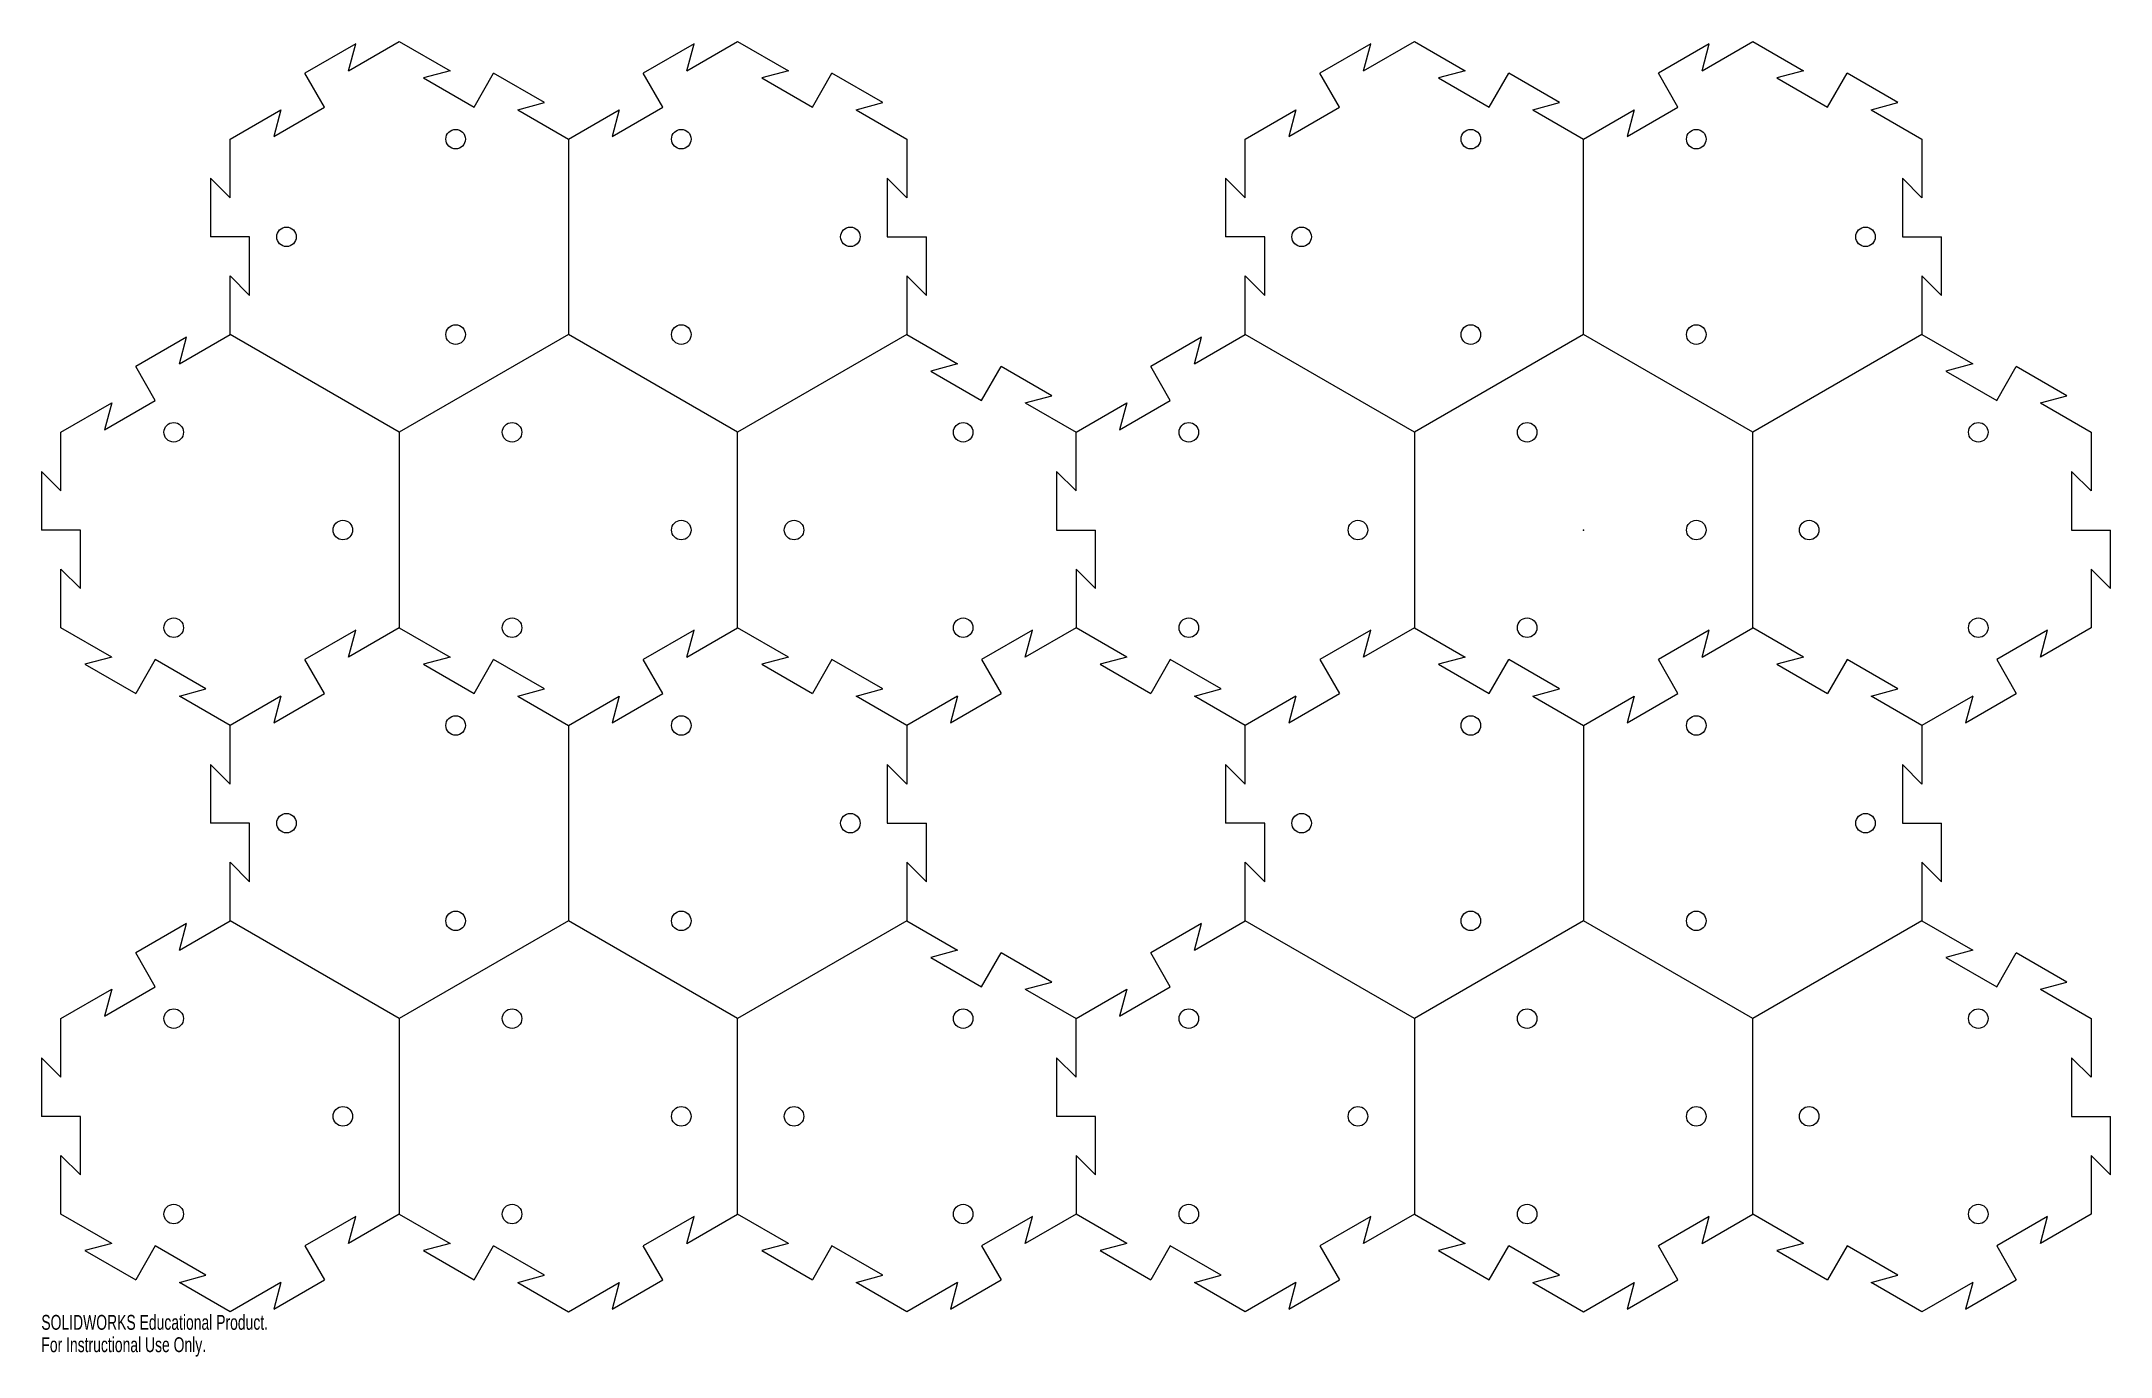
# Model space of a CAD drawing. Header units: inches. Extents: x -19.7 to 6.7, y -10.6 to 6.2.
import ezdxf

# ---------------------------------------------------------------- set-up
doc = ezdxf.new("R2010")
doc.units = ezdxf.units.IN
doc.header["$MEASUREMENT"] = 0
doc.header["$PDSIZE"] = -1
doc.styles.add('SLDTEXTSTYLE0', font='TXT', dxfattribs={"width": 0.7})

msp = doc.modelspace()

# ---------------------------------------------------------------- linework, layer by layer
at = {"color": 7, "linetype": 'Continuous', "lineweight": 25}
for p, q in [((-15.713, 6.217), (-16.363, 5.842)), ((-15.805, 5.875), (-15.155, 6.25)), ((-15.805, 5.875), (-15.713, 6.217)), ((-15.155, 6.25), (-14.506, 5.875)), ((-11.383, 6.217), (-12.033, 5.842)), ((-11.475, 5.875), (-10.825, 6.25)), ((-11.475, 5.875), (-11.383, 6.217)), ((-10.825, 6.25), (-10.176, 5.875)), ((-2.723, 6.217), (-3.373, 5.842)), ((-2.815, 5.875), (-2.165, 6.25)), ((-2.815, 5.875), (-2.723, 6.217)), ((-2.165, 6.25), (-1.516, 5.875)), ((1.607, 6.217), (0.958, 5.842)), ((1.516, 5.875), (2.165, 6.25)), ((1.516, 5.875), (1.607, 6.217)), ((2.165, 6.25), (2.815, 5.875)), ((-16.113, 5.408), (-16.363, 5.842)), ((-14.506, 5.875), (-14.847, 5.783)), ((-14.198, 5.408), (-13.948, 5.842)), ((-13.298, 5.467), (-13.948, 5.842)), ((-11.783, 5.408), (-12.033, 5.842)), ((-10.176, 5.875), (-10.517, 5.783)), ((-9.868, 5.408), (-9.618, 5.842)), ((-8.968, 5.467), (-9.618, 5.842)), ((-3.123, 5.408), (-3.373, 5.842)), ((-1.516, 5.875), (-1.857, 5.783)), ((-1.208, 5.408), (-0.958, 5.842)), ((-0.308, 5.467), (-0.958, 5.842)), ((1.208, 5.408), (0.958, 5.842)), ((2.815, 5.875), (2.473, 5.783)), ((3.123, 5.408), (3.373, 5.842)), ((4.022, 5.467), (3.373, 5.842)), ((-14.847, 5.783), (-14.198, 5.408)), ((-10.517, 5.783), (-9.868, 5.408)), ((-1.857, 5.783), (-1.208, 5.408)), ((2.473, 5.783), (3.123, 5.408)), ((-17.321, 5), (-16.671, 5.375)), ((-16.762, 5.033), (-16.113, 5.408)), ((-16.671, 5.375), (-16.762, 5.033)), ((-13.64, 5.375), (-13.298, 5.467)), ((-13.64, 5.375), (-12.99, 5)), ((-12.99, 5), (-12.341, 5.375)), ((-12.432, 5.033), (-11.783, 5.408)), ((-12.341, 5.375), (-12.432, 5.033)), ((-9.31, 5.375), (-8.968, 5.467)), ((-9.31, 5.375), (-8.66, 5)), ((-4.33, 5), (-3.681, 5.375)), ((-3.772, 5.033), (-3.123, 5.408)), ((-3.681, 5.375), (-3.772, 5.033)), ((-0.65, 5.375), (-0.308, 5.467)), ((-0.65, 5.375), (0, 5)), ((0, 5), (0.65, 5.375)), ((0.558, 5.033), (1.208, 5.408)), ((0.65, 5.375), (0.558, 5.033)), ((3.681, 5.375), (4.022, 5.467)), ((3.681, 5.375), (4.33, 5)), ((-17.321, 4.25), (-17.321, 5)), ((-12.99, 5), (-12.99, 2.5)), ((-8.66, 5), (-8.66, 4.25)), ((-4.33, 4.25), (-4.33, 5)), ((0, 2.5), (0, 5)), ((4.33, 5), (4.33, 4.25)), ((-17.571, 4.5), (-17.571, 3.75)), ((-17.321, 4.25), (-17.571, 4.5)), ((-8.66, 4.25), (-8.91, 4.5)), ((-8.91, 4.5), (-8.91, 3.75)), ((-4.58, 4.5), (-4.58, 3.75)), ((-4.33, 4.25), (-4.58, 4.5)), ((4.33, 4.25), (4.08, 4.5)), ((4.08, 4.5), (4.08, 3.75)), ((-17.071, 3.75), (-17.571, 3.75)), ((-17.071, 3), (-17.071, 3.75)), ((-8.91, 3.75), (-8.41, 3.75)), ((-8.41, 3), (-8.41, 3.75)), ((-4.08, 3.75), (-4.58, 3.75)), ((-4.08, 3), (-4.08, 3.75)), ((4.08, 3.75), (4.58, 3.75)), ((4.58, 3), (4.58, 3.75)), ((-17.321, 3.25), (-17.071, 3)), ((-17.321, 2.5), (-17.321, 3.25)), ((-8.66, 3.25), (-8.41, 3)), ((-8.66, 3.25), (-8.66, 2.5)), ((-4.33, 2.5), (-4.33, 3.25)), ((-4.33, 3.25), (-4.08, 3)), ((4.33, 3.25), (4.58, 3)), ((4.33, 3.25), (4.33, 2.5)), ((-17.879, 2.467), (-18.528, 2.092)), ((-17.97, 2.125), (-17.321, 2.5)), ((-17.97, 2.125), (-17.879, 2.467)), ((-15.155, 1.25), (-17.321, 2.5)), ((-12.99, 2.5), (-15.155, 1.25)), ((-10.825, 1.25), (-12.99, 2.5)), ((-8.66, 2.5), (-10.825, 1.25)), ((-8.66, 2.5), (-8.011, 2.125)), ((-4.888, 2.467), (-5.538, 2.092)), ((-4.98, 2.125), (-4.33, 2.5)), ((-4.98, 2.125), (-4.888, 2.467)), ((-2.165, 1.25), (-4.33, 2.5)), ((0, 2.5), (-2.165, 1.25)), ((2.165, 1.25), (0, 2.5)), ((4.33, 2.5), (2.165, 1.25)), ((4.33, 2.5), (4.98, 2.125)), ((-8.011, 2.125), (-8.352, 2.033)), ((4.98, 2.125), (4.638, 2.033)), ((-18.278, 1.658), (-18.528, 2.092)), ((-8.352, 2.033), (-7.703, 1.658)), ((-7.703, 1.658), (-7.453, 2.092)), ((-6.803, 1.717), (-7.453, 2.092)), ((-5.288, 1.658), (-5.538, 2.092)), ((4.638, 2.033), (5.288, 1.658)), ((5.288, 1.658), (5.538, 2.092)), ((6.187, 1.717), (5.538, 2.092)), ((-19.486, 1.25), (-18.836, 1.625)), ((-18.928, 1.283), (-18.278, 1.658)), ((-18.836, 1.625), (-18.928, 1.283)), ((-7.145, 1.625), (-6.803, 1.717)), ((-7.145, 1.625), (-6.495, 1.25)), ((-6.495, 1.25), (-5.846, 1.625)), ((-5.937, 1.283), (-5.288, 1.658)), ((-5.846, 1.625), (-5.937, 1.283)), ((5.846, 1.625), (6.187, 1.717)), ((5.846, 1.625), (6.495, 1.25)), ((-19.486, 0.5), (-19.486, 1.25)), ((-15.155, 1.25), (-15.155, -1.25)), ((-10.825, -1.25), (-10.825, 1.25)), ((-6.495, 0.5), (-6.495, 1.25)), ((-2.165, 1.25), (-2.165, -1.25)), ((2.165, -1.25), (2.165, 1.25)), ((6.495, 1.25), (6.495, 0.5)), ((-19.736, 0.75), (-19.736, 0)), ((-19.486, 0.5), (-19.736, 0.75)), ((-6.495, 0.5), (-6.745, 0.75)), ((-6.745, 0.75), (-6.745, 0)), ((6.495, 0.5), (6.245, 0.75)), ((6.245, 0.75), (6.245, 0)), ((-19.236, 0), (-19.736, 0)), ((-19.236, -0.75), (-19.236, 0)), ((-6.745, 0), (-6.245, 0)), ((-6.245, -0.75), (-6.245, 0)), ((6.245, 0), (6.745, 0)), ((6.745, -0.75), (6.745, 0)), ((-19.486, -0.5), (-19.236, -0.75)), ((-19.486, -1.25), (-19.486, -0.5)), ((-6.495, -0.5), (-6.245, -0.75)), ((-6.495, -0.5), (-6.495, -1.25)), ((6.495, -0.5), (6.495, -1.25)), ((6.495, -0.5), (6.745, -0.75)), ((-18.836, -1.625), (-19.486, -1.25)), ((-15.713, -1.283), (-16.363, -1.658)), ((-15.155, -1.25), (-15.805, -1.625)), ((-15.805, -1.625), (-15.713, -1.283)), ((-15.155, -1.25), (-14.506, -1.625)), ((-11.383, -1.283), (-12.033, -1.658)), ((-11.475, -1.625), (-10.825, -1.25)), ((-11.475, -1.625), (-11.383, -1.283)), ((-10.176, -1.625), (-10.825, -1.25)), ((-7.053, -1.283), (-7.703, -1.658)), ((-6.495, -1.25), (-7.145, -1.625)), ((-7.145, -1.625), (-7.053, -1.283)), ((-5.846, -1.625), (-6.495, -1.25)), ((-2.723, -1.283), (-3.373, -1.658)), ((-2.165, -1.25), (-2.815, -1.625)), ((-2.815, -1.625), (-2.723, -1.283)), ((-2.165, -1.25), (-1.516, -1.625)), ((1.607, -1.283), (0.958, -1.658)), ((1.516, -1.625), (2.165, -1.25)), ((1.516, -1.625), (1.607, -1.283)), ((2.815, -1.625), (2.165, -1.25)), ((5.937, -1.283), (5.288, -1.658)), ((6.495, -1.25), (5.846, -1.625)), ((5.846, -1.625), (5.937, -1.283)), ((-18.836, -1.625), (-19.178, -1.717)), ((-19.178, -1.717), (-18.528, -2.092)), ((-18.278, -1.658), (-18.528, -2.092)), ((-17.629, -2.033), (-18.278, -1.658)), ((-16.113, -2.092), (-16.363, -1.658)), ((-14.506, -1.625), (-14.847, -1.717)), ((-14.847, -1.717), (-14.198, -2.092)), ((-14.198, -2.092), (-13.948, -1.658)), ((-13.298, -2.033), (-13.948, -1.658)), ((-11.783, -2.092), (-12.033, -1.658)), ((-10.176, -1.625), (-10.517, -1.717)), ((-10.517, -1.717), (-9.868, -2.092)), ((-9.618, -1.658), (-9.868, -2.092)), ((-8.968, -2.033), (-9.618, -1.658)), ((-7.703, -1.658), (-7.453, -2.092)), ((-5.846, -1.625), (-6.187, -1.717)), ((-6.187, -1.717), (-5.538, -2.092)), ((-5.288, -1.658), (-5.538, -2.092)), ((-4.638, -2.033), (-5.288, -1.658)), ((-3.373, -1.658), (-3.123, -2.092)), ((-1.516, -1.625), (-1.857, -1.717)), ((-1.857, -1.717), (-1.208, -2.092)), ((-1.208, -2.092), (-0.958, -1.658)), ((-0.308, -2.033), (-0.958, -1.658)), ((1.208, -2.092), (0.958, -1.658)), ((2.815, -1.625), (2.473, -1.717)), ((2.473, -1.717), (3.123, -2.092)), ((3.373, -1.658), (3.123, -2.092)), ((4.022, -2.033), (3.373, -1.658)), ((5.288, -1.658), (5.538, -2.092)), ((-17.97, -2.125), (-17.629, -2.033)), ((-16.762, -2.467), (-16.113, -2.092)), ((-13.64, -2.125), (-13.298, -2.033)), ((-12.432, -2.467), (-11.783, -2.092)), ((-9.31, -2.125), (-8.968, -2.033)), ((-8.102, -2.467), (-7.453, -2.092)), ((-4.98, -2.125), (-4.638, -2.033)), ((-3.772, -2.467), (-3.123, -2.092)), ((-0.65, -2.125), (-0.308, -2.033)), ((0.558, -2.467), (1.208, -2.092)), ((3.681, -2.125), (4.022, -2.033)), ((4.888, -2.467), (5.538, -2.092)), ((-17.321, -2.5), (-17.97, -2.125)), ((-16.671, -2.125), (-17.321, -2.5)), ((-16.671, -2.125), (-16.762, -2.467)), ((-13.64, -2.125), (-12.99, -2.5)), ((-12.99, -2.5), (-12.341, -2.125)), ((-12.341, -2.125), (-12.432, -2.467)), ((-8.66, -2.5), (-9.31, -2.125)), ((-8.011, -2.125), (-8.66, -2.5)), ((-8.011, -2.125), (-8.102, -2.467)), ((-4.33, -2.5), (-4.98, -2.125)), ((-3.681, -2.125), (-4.33, -2.5)), ((-3.681, -2.125), (-3.772, -2.467)), ((-0.65, -2.125), (0, -2.5)), ((0, -2.5), (0.65, -2.125)), ((0.65, -2.125), (0.558, -2.467)), ((4.33, -2.5), (3.681, -2.125)), ((4.98, -2.125), (4.33, -2.5)), ((4.98, -2.125), (4.888, -2.467)), ((-17.321, -3.25), (-17.321, -2.5)), ((-12.99, -2.5), (-12.99, -5)), ((-8.66, -2.5), (-8.66, -3.25)), ((-4.33, -3.25), (-4.33, -2.5)), ((0, -2.5), (0, -5)), ((4.33, -2.5), (4.33, -3.25)), ((-17.571, -3), (-17.571, -3.75)), ((-17.321, -3.25), (-17.571, -3)), ((-8.66, -3.25), (-8.91, -3)), ((-8.91, -3), (-8.91, -3.75)), ((-4.58, -3), (-4.58, -3.75)), ((-4.33, -3.25), (-4.58, -3)), ((4.33, -3.25), (4.08, -3)), ((4.08, -3), (4.08, -3.75)), ((-17.071, -3.75), (-17.571, -3.75)), ((-17.071, -4.5), (-17.071, -3.75)), ((-8.91, -3.75), (-8.41, -3.75)), ((-8.41, -4.5), (-8.41, -3.75)), ((-4.08, -3.75), (-4.58, -3.75)), ((-4.08, -4.5), (-4.08, -3.75)), ((4.08, -3.75), (4.58, -3.75)), ((4.58, -4.5), (4.58, -3.75)), ((-17.321, -4.25), (-17.071, -4.5)), ((-17.321, -5), (-17.321, -4.25)), ((-8.66, -4.25), (-8.41, -4.5)), ((-8.66, -4.25), (-8.66, -5)), ((-4.33, -4.25), (-4.08, -4.5)), ((-4.33, -5), (-4.33, -4.25)), ((4.33, -4.25), (4.58, -4.5)), ((4.33, -4.25), (4.33, -5)), ((-17.97, -5.375), (-17.321, -5)), ((-15.155, -6.25), (-17.321, -5)), ((-12.99, -5), (-15.155, -6.25)), ((-10.825, -6.25), (-12.99, -5)), ((-8.66, -5), (-10.825, -6.25)), ((-8.66, -5), (-8.011, -5.375)), ((-4.98, -5.375), (-4.33, -5)), ((-2.165, -6.25), (-4.33, -5)), ((0, -5), (-2.165, -6.25)), ((2.165, -6.25), (0, -5)), ((4.33, -5), (2.165, -6.25)), ((4.33, -5), (4.98, -5.375)), ((-17.879, -5.033), (-18.528, -5.408)), ((-17.97, -5.375), (-17.879, -5.033)), ((-4.888, -5.033), (-5.538, -5.408)), ((-4.98, -5.375), (-4.888, -5.033)), ((-18.278, -5.842), (-18.528, -5.408)), ((-8.011, -5.375), (-8.352, -5.467)), ((-8.352, -5.467), (-7.703, -5.842)), ((-7.703, -5.842), (-7.453, -5.408)), ((-6.803, -5.783), (-7.453, -5.408)), ((-5.288, -5.842), (-5.538, -5.408)), ((4.98, -5.375), (4.638, -5.467)), ((4.638, -5.467), (5.288, -5.842)), ((5.288, -5.842), (5.538, -5.408)), ((6.187, -5.783), (5.538, -5.408)), ((-7.145, -5.875), (-6.803, -5.783)), ((5.846, -5.875), (6.187, -5.783)), ((-19.486, -6.25), (-18.836, -5.875)), ((-18.928, -6.217), (-18.278, -5.842)), ((-18.836, -5.875), (-18.928, -6.217)), ((-7.145, -5.875), (-6.495, -6.25)), ((-6.495, -6.25), (-5.846, -5.875)), ((-5.937, -6.217), (-5.288, -5.842)), ((-5.846, -5.875), (-5.937, -6.217)), ((5.846, -5.875), (6.495, -6.25)), ((-19.486, -7), (-19.486, -6.25)), ((-15.155, -6.25), (-15.155, -8.75)), ((-10.825, -8.75), (-10.825, -6.25)), ((-6.495, -7), (-6.495, -6.25)), ((-2.165, -6.25), (-2.165, -8.75)), ((2.165, -8.75), (2.165, -6.25)), ((6.495, -6.25), (6.495, -7)), ((-19.736, -6.75), (-19.736, -7.5)), ((-19.486, -7), (-19.736, -6.75)), ((-6.495, -7), (-6.745, -6.75)), ((-6.745, -6.75), (-6.745, -7.5)), ((6.495, -7), (6.245, -6.75)), ((6.245, -6.75), (6.245, -7.5)), ((-19.236, -7.5), (-19.736, -7.5)), ((-19.236, -8.25), (-19.236, -7.5)), ((-6.245, -7.5), (-6.745, -7.5)), ((-6.245, -8.25), (-6.245, -7.5)), ((6.245, -7.5), (6.745, -7.5)), ((6.745, -8.25), (6.745, -7.5)), ((-19.486, -8), (-19.236, -8.25)), ((-19.486, -8.75), (-19.486, -8)), ((-6.495, -8), (-6.245, -8.25)), ((-6.495, -8), (-6.495, -8.75)), ((6.495, -8), (6.745, -8.25)), ((6.495, -8), (6.495, -8.75)), ((-18.836, -9.125), (-19.486, -8.75)), ((-15.713, -8.783), (-16.363, -9.158)), ((-15.155, -8.75), (-15.805, -9.125)), ((-15.805, -9.125), (-15.713, -8.783)), ((-15.155, -8.75), (-14.506, -9.125)), ((-11.383, -8.783), (-12.033, -9.158)), ((-11.475, -9.125), (-10.825, -8.75)), ((-11.475, -9.125), (-11.383, -8.783)), ((-10.176, -9.125), (-10.825, -8.75)), ((-7.053, -8.783), (-7.703, -9.158)), ((-6.495, -8.75), (-7.145, -9.125)), ((-7.145, -9.125), (-7.053, -8.783)), ((-5.846, -9.125), (-6.495, -8.75)), ((-2.723, -8.783), (-3.373, -9.158)), ((-2.165, -8.75), (-2.815, -9.125)), ((-2.815, -9.125), (-2.723, -8.783)), ((-2.165, -8.75), (-1.516, -9.125)), ((1.607, -8.783), (0.958, -9.158)), ((1.516, -9.125), (2.165, -8.75)), ((1.516, -9.125), (1.607, -8.783)), ((2.815, -9.125), (2.165, -8.75)), ((5.937, -8.783), (5.288, -9.158)), ((6.495, -8.75), (5.846, -9.125)), ((5.846, -9.125), (5.937, -8.783)), ((-18.836, -9.125), (-19.178, -9.217)), ((-19.178, -9.217), (-18.528, -9.592)), ((-18.278, -9.158), (-18.528, -9.592)), ((-17.629, -9.533), (-18.278, -9.158)), ((-16.363, -9.158), (-16.113, -9.592)), ((-14.506, -9.125), (-14.847, -9.217)), ((-14.847, -9.217), (-14.198, -9.592)), ((-14.198, -9.592), (-13.948, -9.158)), ((-13.298, -9.533), (-13.948, -9.158)), ((-11.783, -9.592), (-12.033, -9.158)), ((-10.176, -9.125), (-10.517, -9.217)), ((-10.517, -9.217), (-9.868, -9.592)), ((-9.618, -9.158), (-9.868, -9.592)), ((-8.968, -9.533), (-9.618, -9.158)), ((-7.703, -9.158), (-7.453, -9.592)), ((-5.846, -9.125), (-6.187, -9.217)), ((-6.187, -9.217), (-5.538, -9.592)), ((-5.288, -9.158), (-5.538, -9.592)), ((-4.638, -9.533), (-5.288, -9.158)), ((-3.373, -9.158), (-3.123, -9.592)), ((-1.516, -9.125), (-1.857, -9.217)), ((-1.857, -9.217), (-1.208, -9.592)), ((-1.208, -9.592), (-0.958, -9.158)), ((-0.308, -9.533), (-0.958, -9.158)), ((1.208, -9.592), (0.958, -9.158)), ((2.815, -9.125), (2.473, -9.217)), ((2.473, -9.217), (3.123, -9.592)), ((3.373, -9.158), (3.123, -9.592)), ((4.022, -9.533), (3.373, -9.158)), ((5.288, -9.158), (5.538, -9.592)), ((-17.97, -9.625), (-17.629, -9.533)), ((-17.321, -10), (-17.97, -9.625)), ((-16.671, -9.625), (-17.321, -10)), ((-16.762, -9.967), (-16.113, -9.592)), ((-16.671, -9.625), (-16.762, -9.967)), ((-13.64, -9.625), (-13.298, -9.533)), ((-13.64, -9.625), (-12.99, -10)), ((-12.99, -10), (-12.341, -9.625)), ((-12.432, -9.967), (-11.783, -9.592)), ((-12.341, -9.625), (-12.432, -9.967)), ((-9.31, -9.625), (-8.968, -9.533)), ((-8.66, -10), (-9.31, -9.625)), ((-8.011, -9.625), (-8.66, -10)), ((-8.102, -9.967), (-7.453, -9.592)), ((-8.011, -9.625), (-8.102, -9.967)), ((-4.98, -9.625), (-4.638, -9.533)), ((-4.33, -10), (-4.98, -9.625)), ((-3.681, -9.625), (-4.33, -10)), ((-3.772, -9.967), (-3.123, -9.592)), ((-3.681, -9.625), (-3.772, -9.967)), ((-0.65, -9.625), (-0.308, -9.533)), ((-0.65, -9.625), (0, -10)), ((0, -10), (0.65, -9.625)), ((0.558, -9.967), (1.208, -9.592)), ((0.65, -9.625), (0.558, -9.967)), ((3.681, -9.625), (4.022, -9.533)), ((4.33, -10), (3.681, -9.625)), ((4.98, -9.625), (4.33, -10)), ((4.888, -9.967), (5.538, -9.592)), ((4.98, -9.625), (4.888, -9.967))]:
    msp.add_line(p, q, dxfattribs=at)
for centre in [(-14.434, 5), (-11.547, 5), (-1.443, 5), (1.443, 5), (-16.599, 3.75), (-9.382, 3.75), (-3.608, 3.75), (3.608, 3.75), (-14.434, 2.5), (-11.547, 2.5), (-1.443, 2.5), (1.443, 2.5), (-18.042, 1.25), (-13.712, 1.25), (-7.939, 1.25), (-5.052, 1.25), (-0.722, 1.25), (5.052, 1.25), (-15.877, 0), (-11.547, 0), (-10.104, 0), (-2.887, 0), (1.443, 0), (2.887, 0), (-18.042, -1.25), (-13.712, -1.25), (-7.939, -1.25), (-5.052, -1.25), (-0.722, -1.25), (5.052, -1.25), (-14.434, -2.5), (-11.547, -2.5), (-1.443, -2.5), (1.443, -2.5), (-16.599, -3.75), (-9.382, -3.75), (-3.608, -3.75), (3.608, -3.75), (-14.434, -5), (-11.547, -5), (-1.443, -5), (1.443, -5), (-18.042, -6.25), (-13.712, -6.25), (-7.939, -6.25), (-5.052, -6.25), (-0.722, -6.25), (5.052, -6.25), (-15.877, -7.5), (-11.547, -7.5), (-10.104, -7.5), (-2.887, -7.5), (1.443, -7.5), (2.887, -7.5), (-18.042, -8.75), (-13.712, -8.75), (-7.939, -8.75), (-5.052, -8.75), (-0.722, -8.75), (5.052, -8.75)]:
    msp.add_circle(centre, 0.125, dxfattribs=at)
at = {"color": 7, "linetype": 'Continuous'}
msp.add_point((0, 0), dxfattribs=at)

# ---------------------------------------------------------------- texts
at = {"color": 7, "linetype": 'Continuous', "char_height": 0.1903, "attachment_point": 1, "style": 'SLDTEXTSTYLE0'}
for s, insert in [('SOLIDWORKS Educational Product.', (-19.736, -10.04)), ('For Instructional Use Only.', (-19.736, -10.326))]:
    msp.add_mtext(s, dxfattribs=dict(at, insert=insert))

doc.saveas('drawing.dxf')
